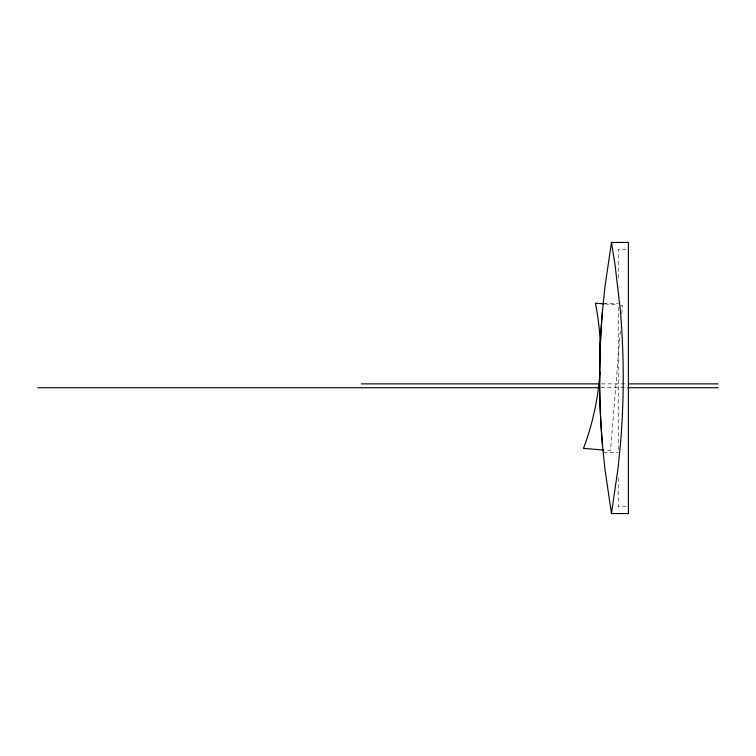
<?xml version="1.0" encoding="UTF-8"?>
<svg xmlns="http://www.w3.org/2000/svg" width="756" height="756" viewBox="0 0 756 756"><rect width="100%" height="100%" fill="white"/><g stroke="black" fill="none" stroke-linecap="round" stroke-linejoin="round"><path stroke-width="0.57" stroke-dasharray="3.78 2.83" d="M620.336 331.156L610.517 450.614L604.639 450.132M621.782 313.589L622.453 305.386L618.937 305.093M626.148 249.225L618.238 249.225L618.238 279.947M603.241 303.449L618.238 303.449M601.256 383.878L627.055 383.878M600.897 387.724L626.771 387.724M603.241 452.551L618.238 452.551M626.148 506.775L618.238 506.775L618.238 476.053M604.838 303.94L617.756 304.999M618.238 306.974L618.238 451.379"/><path stroke-width="1.13" d="M602.57 309.969L604.876 287.375L611.462 242.449L628.406 242.449L628.406 513.551L611.462 513.551L604.876 468.625L602.57 446.031A551.351 388.395 -90 0 1 602.57 309.969A780.504 780.504 0 0 0 602.57 446.031M611.462 513.551L617.992 468.625L620.289 446.031A555.471 391.296 -90 0 0 620.289 309.969L615.053 264.865L611.462 242.449M361.387 383.878L598.913 383.878M628.227 383.878L718.2 383.878M37.8 387.724L598.544 387.724M627.943 387.724L718.2 387.724M603.657 303.846L595.435 303.165A266.159 266.159 0 0 1 600.462 358.741M603.468 450.037L583.5 448.393A266.159 266.159 0 0 0 599.933 372.15M599.602 381.402A551.351 388.395 90 0 1 600.548 339.406"/></g></svg>
